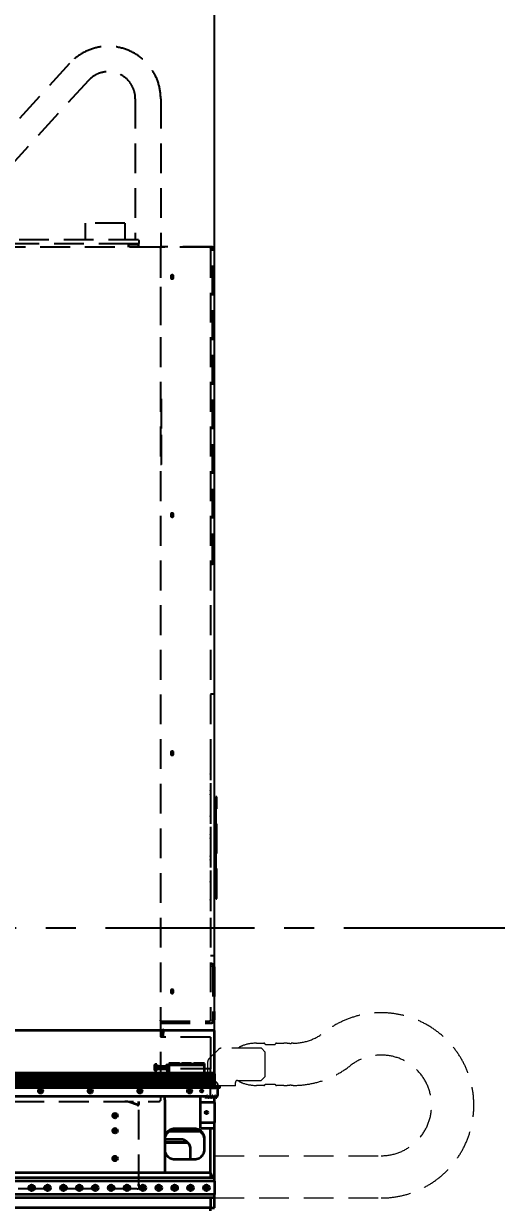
# Model space of a CAD drawing. Header units: inches. Extents: x 16559 to 58559, y 6500 to 36200.
# Drawn here: x 36365 to 37554, y 29633 to 32617 of the extents above; entities that cross this region are included whole.
import ezdxf

# ---------------------------------------------------------------- set-up
doc = ezdxf.new("R2010")
doc.units = ezdxf.units.IN
doc.header["$LTSCALE"] = 300
doc.linetypes.add('CENTRO', pattern=[2, 1.25, -0.25, 0.25, -0.25])
doc.linetypes.add('NASCOSTA', pattern=[0.375, 0.25, -0.125])
for name, color, linetype in [('ASSI', 254, 'CENTRO'), ('MACCHINA', 40, 'Continuous'), ('QUOTE', 7, 'Continuous')]:
    doc.layers.add(name, color=color, linetype=linetype)
doc.layers.add('GUIDE', color=4, linetype='Continuous', lineweight=35)
doc.styles.get("Standard").update_dxf_attribs({"font": 'romans.shx'})
doc.dimstyles.new('sc1a100', dxfattribs={"dimscale": 100, "dimtxt": 3, "dimasz": 3, "dimexe": 0, "dimexo": 0, "dimgap": 1, "dimtad": 1, "dimzin": 12, "dimdsep": 46, "dimtxsty": 'Standard', "dimblk": 'CLOSEDBLANK', "dimcen": 1, "dimclrd": 253, "dimclre": 253, "dimclrt": 2, "dimadec": 0, "dimazin": 3, "dimtfac": 1, "dimtmove": 0, "dimatfit": 1, "dimldrblk": 'CLOSEDBLANK', "dimfxl": 1, "dimtolj": 1, "dimtzin": 0, "dimarcsym": 0})
doc.dimstyles.new('sc1a100_pollici', dxfattribs={"dimscale": 100, "dimtxt": 3, "dimasz": 3, "dimexe": 0, "dimexo": 0, "dimgap": 1, "dimtad": 1, "dimzin": 12, "dimdsep": 46, "dimtxsty": 'Standard', "dimblk": 'CLOSEDBLANK', "dimcen": 1, "dimclrd": 253, "dimclre": 253, "dimclrt": 2, "dimadec": 0, "dimazin": 3, "dimtfac": 1, "dimtmove": 0, "dimatfit": 1, "dimldrblk": 'CLOSEDBLANK', "dimfxl": 1, "dimtolj": 1, "dimtzin": 0, "dimarcsym": 0})

# ---------------------------------------------------------------- blocks, each defined once
blk = doc.blocks.new('A$C17fb79fa')
at = {"layer": 'GUIDE'}
for p, q in [((4000, 413.3), (2000, 413.3)), ((4000, 413.1), (4000, 413.3)), ((4000, 349.4), (4000, 413.1)), ((4000, 345.6), (4000, 349.4)), ((4000, 309), (4000, 345.6)), ((4000, 304), (0, 304)), ((4000, 303.5), (0, 303.5)), ((4000, 301.1), (0, 301.1)), ((2002, 307), (3998, 307)), ((3990, 304), (3990, 307)), ((3995.5, 304), (3995.5, 307)), ((4000, 304), (4000, 309)), ((4000, 304), (4000, 303.5)), ((4000, 303.5), (4000, 301.1)), ((4000, 301.1), (4000, 294.6)), ((4000, 294.6), (0, 294.6)), ((4000, 288.4), (0, 288.4)), ((4000, 281.9), (0, 281.9)), ((4000, 275), (0, 275)), ((4008.5, 269), (3008.5, 269)), ((4000, 294.6), (4000, 288.4)), ((4000, 288.4), (4000, 281.9)), ((4000, 281.9), (4000, 275)), ((4000, 269), (4000, 275)), ((4008.5, 249.5), (4008.5, 269)), ((3980.2, 247), (3036.8, 247)), ((3875, 239), (3875, 247)), ((3875, 239), (3875, 55)), ((3965, 232), (3965, 247)), ((3975.8, 245), (3975, 247)), ((3984.3, 245), (3975.8, 245)), ((3980.2, 247), (3981.1, 249.5)), ((3981.1, 249.5), (3982.5, 249.5)), ((3982.5, 249.5), (3984.3, 245)), ((3984.3, 245), (3986.1, 245)), ((3986.1, 245), (3987.8, 249.5)), ((3991, 245), (3986.1, 245)), ((3987.8, 249.5), (3989.2, 249.5)), ((3989.2, 249.5), (3991, 245)), ((3991, 245), (3992.7, 245)), ((3992.7, 245), (3994.5, 249.5)), ((3997.6, 245), (3992.7, 245)), ((3994.5, 249.5), (3995.9, 249.5)), ((3995.9, 249.5), (3997.6, 245)), ((3997.6, 245), (3999.4, 245)), ((3999.4, 245), (4001.1, 249.5)), ((4004.3, 245), (3999.4, 245)), ((4000, 232), (4000, 245)), ((4001.1, 249.5), (4002.5, 249.5)), ((4002.5, 249.5), (4004.3, 245)), ((4004.3, 245), (4006.1, 245)), ((4006.1, 245), (4007.8, 249.5)), ((4007.8, 249.5), (4008.5, 249.5)), ((4000, 232), (3965, 232)), ((3965, 182), (3965, 232)), ((4000, 232), (4000, 182)), ((3965, 167), (3965, 182)), ((3965, 182), (4000, 182)), ((4000, 167), (4000, 182)), ((3964.1, 159), (3885.9, 159)), ((3950, 165.6), (3900, 165.6)), ((3950, 163.2), (3900, 163.2)), ((3965, 167), (4000, 167)), ((3990, 55), (3990, 167)), ((4000, 49), (4000, 167)), ((3915, 139), (3875, 139)), ((3932.7, 131.7), (3875, 131.7)), ((3933.6, 130.7), (3875, 130.7)), ((3975, 113.1), (3975, 141.7)), ((3940, 89.3), (3940, 114)), ((3900, 89.3), (3950, 89.3)), ((4000, 42), (0, 42)), ((4000, 34), (0, 34)), ((4000, 33.5), (0, 33.5)), ((3990, 55), (10, 55)), ((3990, 55), (3990, 42)), ((4000, 49), (3995.5, 49)), ((3995.5, 42), (3995.5, 49)), ((4000, 42), (4000, 49)), ((4000, 34), (4000, 42)), ((4000, 34), (4000, 33.5)), ((4000, 33.5), (4000, 0.5)), ((4000, 0.5), (0, 0.5)), ((4000, 0), (0, 0)), ((4000, 0.5), (4000, 0)), ((4000, -8), (4000, 0)), ((4000, -8), (0, -8)), ((3990, -8), (3990, -33)), ((4000, -33), (4000, -8)), ((3990, -33), (10, -33)), ((3990, -33), (4000, -33)), ((3990, -41), (3990, -33))]:
    blk.add_line(p, q, dxfattribs=at)
at = {"layer": 'GUIDE', "flags": 128}
for points in [[(3900, 165.6), (3897, 165.4), (3894, 164.9), (3891.1, 164), (3888.4, 162.8), (3885.8, 161.3), (3883.4, 159.6), (3881.3, 157.5), (3879.4, 155.3), (3877.9, 152.8), (3876.6, 150.2), (3875.7, 147.4), (3875.2, 144.6), (3875, 141.7)], [(3900, 163.2), (3897, 163), (3894, 162.5), (3891.1, 161.6), (3888.4, 160.4), (3885.8, 158.9), (3883.4, 157.2), (3881.3, 155.1), (3879.4, 152.9), (3877.9, 150.4), (3876.6, 147.8), (3875.7, 145), (3875.2, 142.2), (3875, 139.3)], [(3975, 141.7), (3974.8, 144.6), (3974.3, 147.4), (3973.4, 150.2), (3972.1, 152.8), (3970.6, 155.3), (3968.7, 157.5), (3966.6, 159.6), (3964.2, 161.3), (3961.6, 162.8), (3958.9, 164), (3956, 164.9), (3953, 165.4), (3950, 165.6)], [(3975, 139.3), (3974.8, 142.2), (3974.3, 145), (3973.4, 147.8), (3972.1, 150.4), (3970.6, 152.9), (3968.7, 155.1), (3966.6, 157.2), (3964.2, 158.9), (3961.6, 160.4), (3958.9, 161.6), (3956, 162.5), (3953, 163), (3950, 163.2)], [(3875, 113.1), (3875.2, 110.2), (3875.7, 107.4), (3876.6, 104.7), (3877.9, 102), (3879.4, 99.6), (3881.3, 97.3), (3883.4, 95.3), (3885.8, 93.5), (3888.4, 92), (3891.1, 90.8), (3894, 90), (3897, 89.5), (3900, 89.3)], [(3950, 89.3), (3953, 89.5), (3956, 90), (3958.9, 90.8), (3961.6, 92), (3964.2, 93.5), (3966.6, 95.3), (3968.7, 97.3), (3970.6, 99.6), (3972.1, 102), (3973.4, 104.7), (3974.3, 107.4), (3974.8, 110.2), (3975, 113.1)]]:
    blk.add_lwpolyline(points, dxfattribs=at)
at = {"layer": 'GUIDE'}
for centre, radius in [((3562.5, 261), 5.5), ((3562.5, 261), 3.5), ((3562.5, 261), 2.5), ((3687.5, 261), 5.5), ((3687.5, 261), 3.5), ((3687.5, 261), 2.5), ((3812.5, 261), 5.5), ((3812.5, 261), 3.5), ((3812.5, 261), 2.5), ((3937.5, 261), 5.5), ((3937.5, 261), 3.5), ((3937.5, 261), 2.5), ((3968.3, 261), 2.85), ((3980, 207), 3.4), ((3750, 199), 6), ((3750, 199), 2.5), ((3750, 161), 6), ((3750, 161), 2.5), ((3750, 91), 6), ((3750, 91), 2.5), ((3540, 17), 7.5), ((3540, 17), 4.5), ((3540, 17), 3.4), ((3580, 17), 7.5), ((3580, 17), 4.5), ((3580, 17), 3.4), ((3620, 17), 7.5), ((3620, 17), 4.5), ((3620, 17), 3.4), ((3660, 17), 7.5), ((3660, 17), 4.5), ((3660, 17), 3.4), ((3700, 17), 7.5), ((3700, 17), 4.5), ((3700, 17), 3.4), ((3740, 17), 7.5), ((3740, 17), 4.5), ((3740, 17), 3.4), ((3780, 17), 7.5), ((3780, 17), 4.5), ((3780, 17), 3.4), ((3820, 17), 7.5), ((3820, 17), 4.5), ((3820, 17), 3.4), ((3860, 17), 7.5), ((3860, 17), 4.5), ((3860, 17), 3.4), ((3900, 17), 7.5), ((3900, 17), 4.5), ((3900, 17), 3.4), ((3940, 17), 7.5), ((3940, 17), 4.5), ((3940, 17), 3.4), ((3980, 17), 7.5), ((3980, 17), 4.5), ((3980, 17), 3.4)]:
    blk.add_circle(centre, radius, dxfattribs=at)
for centre, radius, start, end in [((3998, 309), 2, 270, 0), ((3915, 114), 25, 0, 90)]:
    blk.add_arc(centre, radius, start, end, dxfattribs=at)
blk = doc.blocks.new('_ClosedBlank')
at = {"color": 0, "linetype": 'ByBlock', "lineweight": -2}
for p, q in [((-1, 0.1667), (0, 0)), ((-1, 0.1667), (-1, -0.1667)), ((0, 0), (-1, -0.1667))]:
    blk.add_line(p, q, dxfattribs=at)
blk = doc.blocks.new('*D29')
at = {"layer": 'Defpoints', "color": 0, "transparency": 16777216}
for p in [(37280.8, 30339.3), (39625.3, 30339.3), (38377, 29474.3)]:
    blk.add_point(p, dxfattribs=at)
at = {"layer": 'QUOTE', "color": 253, "lineweight": -2, "transparency": 16777216}
for p, q in [((39625.3, 30639.3), (39625.3, 34453.6)), ((37280.8, 30339.3), (39625.3, 30339.3)), ((39625.3, 29474.3), (39625.3, 30339.3)), ((38377, 29474.3), (39625.3, 29474.3)), ((39625.3, 29174.3), (39625.3, 28874.3))]:
    blk.add_line(p, q, dxfattribs=at)
at = {"layer": 'QUOTE', "color": 253, "lineweight": -2, "transparency": 16777216, "xscale": 300, "yscale": 300, "zscale": 300}
for p, rotation in [((39625.3, 30339.3), 270), ((39625.3, 29474.3), 90)]:
    blk.add_blockref('_ClosedBlank', p, dxfattribs=dict(at, rotation=rotation))
at = {"layer": 'QUOTE', "color": 2, "transparency": 16777216, "char_height": 300, "attachment_point": 5, "rotation": 90}
for s, insert in [('\\A1;[2\'-10 1/16"]', (39953.9, 32696.4)), ('\\A1;865', (39375.3, 32696.4))]:
    blk.add_mtext(s, dxfattribs=dict(at, insert=insert))
blk = doc.blocks.new('*D31')
at = {"layer": 'Defpoints', "color": 0, "transparency": 16777216}
for p in [(36844.6, 34804.4), (22644.6, 29942.3), (36844.6, 29942.3)]:
    blk.add_point(p, dxfattribs=at)
at = {"layer": 'QUOTE', "color": 253, "lineweight": -2, "transparency": 16777216}
for p, q in [((22644.6, 29942.3), (22644.6, 34804.4)), ((22944.6, 34804.4), (36544.6, 34804.4)), ((36844.6, 29942.3), (36844.6, 34804.4))]:
    blk.add_line(p, q, dxfattribs=at)
at = {"layer": 'QUOTE', "color": 253, "lineweight": -2, "transparency": 16777216, "xscale": 300, "yscale": 300, "zscale": 300, "rotation": 180}
blk.add_blockref('_ClosedBlank', (22644.6, 34804.4), dxfattribs=at)
at = {"layer": 'QUOTE', "color": 253, "lineweight": -2, "transparency": 16777216, "xscale": 300, "yscale": 300, "zscale": 300}
blk.add_blockref('_ClosedBlank', (36844.6, 34804.4), dxfattribs=at)
at = {"layer": 'QUOTE', "color": 2, "transparency": 16777216, "insert": (29744.6, 35054.4), "char_height": 300, "attachment_point": 5}
blk.add_mtext('\\A1;B', dxfattribs=at)
blk = doc.blocks.new('A$Cb69d2889')
at = {"layer": 'GUIDE', "color": 254, "linetype": 'NASCOSTA', "lineweight": 5}
for p, q in [((10.2, 398.8), (-14, 374.7)), ((118.6, 401.7), (17.2, 401.7)), ((105.8, 414.5), (113.9, 414.5)), ((113.9, 414.5), (124.8, 414.5)), ((128.1, 392.2), (118.6, 401.7)), ((129.1, 411.5), (127.8, 411.5)), ((128.1, 330.7), (128.1, 392.2)), ((129.1, 411.5), (153.3, 411.5)), ((156.3, 414.5), (175.3, 414.5)), ((198.1, 414.5), (193.1, 414.5)), ((193.1, 412.9), (193.1, 414.5)), ((-16.9, 367.6), (-16.9, 315.2)), ((118.1, 320.7), (128.1, 330.7)), ((-16.9, 315.2), (-16.9, 307.2)), ((53.1, 307.2), (-16.9, 307.2)), ((53.1, 315.7), (53.1, 315.2)), ((53.1, 307.2), (53.1, 315.2)), ((58.1, 320.7), (118.1, 320.7)), ((113.9, 308), (105.8, 308)), ((124.8, 308), (113.9, 308)), ((127.8, 311), (153.3, 311)), ((175.3, 308), (156.3, 308)), ((193.1, 309.6), (193.1, 308)), ((198.1, 308), (193.1, 308)), ((0, 131), (420, 131)), ((0, 24.5), (420, 24.5))]:
    blk.add_line(p, q, dxfattribs=at)
at = {"layer": 'GUIDE'}
for p, q in [((-150, 346.8), (-150, 359.2)), ((-144.9, 360.5), (-148.7, 360.5)), ((-144.9, 360.5), (-144.9, 356.8)), ((-144.9, 359.1), (-144.5, 359.1)), ((-144.5, 346.9), (-144.5, 359.1)), ((-121.5, 359.5), (-121.5, 357.7)), ((-116.4, 359.5), (-120.1, 359.5)), ((-116.4, 359.5), (-120.1, 359.5)), ((-88.1, 363), (-115, 363)), ((-115, 363), (-115, 361)), ((-115, 361), (-115, 337)), ((-114, 360), (-115, 361)), ((-114, 337), (-114, 360)), ((-114, 360), (-26, 360)), ((-58.1, 363), (-81.9, 363)), ((-25, 363), (-51.9, 363)), ((-25, 361), (-26, 360)), ((-26, 360), (-26, 337)), ((-25, 361), (-25, 363)), ((-25, 337), (-25, 361)), ((-144.9, 356.8), (-148.7, 356.8)), ((-144.9, 349.2), (-148.7, 349.2)), ((-144.9, 345.5), (-148.7, 345.5)), ((-144.9, 349.2), (-144.9, 356.8)), ((-144.9, 345.5), (-144.9, 349.2)), ((-144.5, 346.9), (-144.9, 346.9)), ((-144.5, 357), (-141.4, 357)), ((-141.4, 349), (-144.5, 349)), ((-141.4, 357), (-121.5, 357)), ((-121.5, 349), (-141.4, 349)), ((-121.5, 357.7), (-121.5, 354.8)), ((-121.5, 354.8), (-121.5, 351.2)), ((-121.5, 348.3), (-121.5, 351.2)), ((-121.5, 348.3), (-121.5, 346.5)), ((-120.1, 353), (-116.4, 353)), ((-120.1, 353), (-116.4, 353)), ((-116.4, 346.5), (-120.1, 346.5)), ((-120.1, 346.5), (-116.4, 346.5))]:
    blk.add_line(p, q, dxfattribs=at)
at = {"layer": 'GUIDE', "flags": 128}
blk.add_lwpolyline([(-149.1, 360.4), (-149, 360.5), (-148.8, 360.5)], dxfattribs=at)
at = {"layer": 'GUIDE', "color": 254, "linetype": 'NASCOSTA', "lineweight": 5, "flags": 128}
blk.add_lwpolyline([(127.7, 310.1), (127.7, 310.1), (127.7, 310.1), (127.7, 310.1), (127.7, 310.1), (127.7, 310.1), (127.7, 310.1)], dxfattribs=at)
at = {"layer": 'GUIDE', "color": 254, "linetype": 'NASCOSTA', "lineweight": 5}
for centre, radius, start, end in [((420, 257.8), 233.3, 270, 128.0475), ((198.1, 541.2), 126.7, 270, 308.0475), ((17.2, 391.7), 10, 90, 135), ((88.8, 361.2), 50.2, 109.9991, 126.2959), ((105.8, 314.5), 100, 90, 109.999), ((124.8, 411.5), 3, 0, 90), ((156.3, 411.5), 3, 90, 180), ((175.3, 314.5), 100, 79.7673, 90), ((-6.9, 367.6), 10, 135, 180), ((420, 257.8), 126.8, 270, 128.0475), ((198.1, 541.2), 233.2, 270, 308.0475), ((58.1, 315.7), 5, 90, 180), ((88.8, 361.2), 50.2, 233.7041, 250.0009), ((105.8, 408), 100, 250.001, 270), ((124.8, 311), 3, 270, 0), ((156.3, 311), 3, 180, 270), ((175.3, 408), 100, 270, 280.2327)]:
    blk.add_arc(centre, radius, start, end, dxfattribs=at)
at = {"layer": 'GUIDE'}
for centre, radius, start, end in [((-148.7, 359.2), 1.33, 128.585, 180), ((-85, 372.5), 10, 251.8051, 288.1949), ((-55, 372.5), 10, 251.8051, 288.1949), ((-148.7, 346.8), 1.33, 180, 229.9363)]:
    blk.add_arc(centre, radius, start, end, dxfattribs=at)
for points, knots in [([(-148.7, 356.8), (-148.7, 356.8), (-148.9, 356.8), (-149.2, 356.8), (-149.4, 357), (-149.9, 357.4), (-150, 358.1), (-150, 358.9), (-149.9, 359.5), (-149.8, 359.9), (-149.5, 360.2), (-149.2, 360.4), (-149, 360.5), (-148.8, 360.5), (-148.7, 360.5), (-148.7, 360.5)], [0, 0, 0, 0, 0.027617, 0.055132, 0.099932, 0.176365, 0.396822, 0.574336, 0.696424, 0.831688, 0.882386, 0.933404, 0.965546, 0.993237, 1, 1, 1, 1]), ([(-120.1, 359.5), (-120.2, 359.5), (-120.4, 359.5), (-120.7, 359.3), (-121, 359), (-121.3, 358.4), (-121.4, 357.9), (-121.5, 357.7)], [0, 0, 0, 0, 0.10365, 0.206924, 0.37233, 0.650134, 1, 1, 1, 1]), ([(-120.1, 359.5), (-120.1, 359.5), (-120.2, 359.5), (-120.5, 359.5), (-120.8, 359.5), (-121.1, 359.5), (-121.4, 359.5), (-121.5, 359.5), (-121.5, 359.5)], [0, 0, 0, 0, 0.014891, 0.116473, 0.242877, 0.427777, 0.755723, 1, 1, 1, 1]), ([(-116.4, 359.5), (-116.3, 359.5), (-116.1, 359.5), (-115.8, 359.3), (-115.5, 359), (-115.2, 358.4), (-115.1, 357.9), (-115, 357.7)], [0, 0, 0, 0, 0.1036495, 0.2069236, 0.3723303, 0.6501339, 1, 1, 1, 1]), ([(-116.4, 359.5), (-116.4, 359.5), (-116.3, 359.5), (-116, 359.5), (-115.7, 359.5), (-115.4, 359.5), (-115.1, 359.5), (-115, 359.5), (-115, 359.5)], [0, 0, 0, 0, 0.014891, 0.116473, 0.242877, 0.427777, 0.755723, 1, 1, 1, 1]), ([(-148.7, 356.8), (-148.7, 356.7), (-148.9, 356.7), (-149.2, 356.6), (-149.4, 356.3), (-149.8, 355.4), (-149.9, 354.2), (-150, 352.9), (-150, 351.7), (-149.8, 350.6), (-149.5, 349.9), (-149.3, 349.5), (-149, 349.3), (-148.8, 349.3), (-148.7, 349.2), (-148.7, 349.2)], [0, 0, 0, 0, 0.027345, 0.054381, 0.09878, 0.174208, 0.388856, 0.499705, 0.657579, 0.81419, 0.869495, 0.925138, 0.958692, 0.992552, 1, 1, 1, 1]), ([(-148.7, 349.2), (-148.7, 349.2), (-148.9, 349.2), (-149.2, 349.2), (-149.4, 349), (-149.9, 348.6), (-150, 347.9), (-150, 347.1), (-149.9, 346.5), (-149.8, 346.1), (-149.5, 345.8), (-149.2, 345.6), (-149, 345.5), (-148.8, 345.5), (-148.7, 345.5), (-148.7, 345.5)], [0, 0, 0, 0, 0.027617, 0.055132, 0.099932, 0.176365, 0.396822, 0.574336, 0.696424, 0.831688, 0.882386, 0.933404, 0.965546, 0.993237, 1, 1, 1, 1]), ([(-121.5, 354.8), (-121.4, 354.5), (-121.3, 354), (-121, 353.4), (-120.7, 353.2), (-120.4, 353), (-120.2, 353), (-120.1, 353)], [0, 0, 0, 0, 0.454068, 0.623791, 0.794693, 0.907977, 1, 1, 1, 1]), ([(-121.5, 351.2), (-121.4, 351.5), (-121.3, 352), (-121, 352.6), (-120.7, 352.8), (-120.4, 353), (-120.2, 353), (-120.1, 353)], [0, 0, 0, 0, 0.454068, 0.623791, 0.794693, 0.907977, 1, 1, 1, 1]), ([(-120.1, 346.5), (-120.2, 346.5), (-120.4, 346.5), (-120.7, 346.7), (-121, 347), (-121.3, 347.6), (-121.4, 348.1), (-121.5, 348.3)], [0, 0, 0, 0, 0.10365, 0.206924, 0.37233, 0.650134, 1, 1, 1, 1]), ([(-121.5, 346.5), (-121.5, 346.5), (-121.4, 346.5), (-121.3, 346.5), (-121, 346.5), (-120.6, 346.5), (-120.3, 346.5), (-120.2, 346.5), (-120.1, 346.5)], [0, 0, 0, 0, 0.091504, 0.389705, 0.690886, 0.817968, 0.946128, 1, 1, 1, 1]), ([(-115, 354.8), (-115.1, 354.5), (-115.2, 354), (-115.5, 353.4), (-115.8, 353.2), (-116.1, 353), (-116.3, 353), (-116.4, 353)], [0, 0, 0, 0, 0.454068, 0.623791, 0.794693, 0.907977, 1, 1, 1, 1]), ([(-115, 351.2), (-115.1, 351.5), (-115.2, 352), (-115.5, 352.6), (-115.8, 352.8), (-116.1, 353), (-116.3, 353), (-116.4, 353)], [0, 0, 0, 0, 0.454068, 0.623791, 0.794693, 0.907977, 1, 1, 1, 1]), ([(-116.4, 346.5), (-116.3, 346.5), (-116.1, 346.5), (-115.8, 346.7), (-115.5, 347), (-115.2, 347.6), (-115.1, 348.1), (-115, 348.3)], [0, 0, 0, 0, 0.1036495, 0.2069236, 0.3723303, 0.6501339, 1, 1, 1, 1]), ([(-115, 346.5), (-115, 346.5), (-115.1, 346.5), (-115.2, 346.5), (-115.5, 346.5), (-115.9, 346.5), (-116.2, 346.5), (-116.3, 346.5), (-116.4, 346.5)], [0, 0, 0, 0, 0.091504, 0.389705, 0.690886, 0.817968, 0.946128, 1, 1, 1, 1])]:
    blk.add_open_spline(points, degree=3, knots=knots, dxfattribs=at)
blk = doc.blocks.new('A$C314b7af5')
at = {"layer": 'MACCHINA', "color": 254, "linetype": 'NASCOSTA', "lineweight": 25}
for p, q in [((735.5, 2177.8), (431, 1843.9)), ((782.8, 2134.7), (495, 1819.1)), ((901, 2088.9), (901, 1733)), ((965, 2088.9), (965, 1715)), ((775, 1775), (775, 1733)), ((875, 1775), (775, 1775)), ((875, 1775), (875, 1733)), ((908.6, 1733), (-883.8, 1733)), ((909.7, 1731), (909.7, 1725)), ((883.8, 1723), (0, 1723)), ((961.7, 1715), (596.2, 1715)), ((882.7, 1721), (882.7, 1715)), ((908.6, 1723), (883.8, 1723)), ((883.8, 1721), (883.8, 1715)), ((908.6, 1721), (883.8, 1721)), ((908.6, 1715), (908.6, 1721)), ((909.7, 1715), (909.7, 1721)), ((961.8, 1715), (961.7, 1715)), ((962.9, 1715), (961.8, 1715)), ((963.2, 1715), (962.9, 1715)), ((1087.7, 1715), (963.2, 1715)), ((963.2, 1715), (963.2, 1714.5)), ((963.4, 1712.8), (964, 1712.8)), ((964.6, 1712.8), (964, 1712.8)), ((964, 1712.8), (964, -434.8)), ((1095.5, 1716), (965, 1716)), ((1087.8, 1715), (1087.7, 1715)), ((1090, 1712.8), (1089.4, 1712.8)), ((1090, 1712.8), (1090, -232.8)), ((1095.5, 1716), (1097.5, 1716)), ((1095.5, 1713.5), (1095.5, 1716)), ((1095.5, 918.5), (1095.5, 1713.5)), ((1097.5, 1713.5), (1097.5, 1716)), ((1097.5, 918.5), (1097.5, 1713.5)), ((990.4, 1642), (990.4, 1638)), ((990.8, 1643.9), (992.2, 1645)), ((992.1, 1645), (990.9, 1644)), ((995.3, 1645), (992.5, 1645)), ((992.8, 1645), (995.7, 1642.7)), ((995.7, 1642.7), (995.7, 1637.5)), ((995.7, 1637.4), (995.7, 1642.7)), ((996, 1638), (996, 1642)), ((997.4, 1638), (997.4, 1642)), ((964.1, 1615), (964, 1615)), ((992.3, 1635), (990.7, 1636.3)), ((990.9, 1636.1), (992.1, 1635.1)), ((992.5, 1635), (995.3, 1635)), ((995.7, 1637.5), (992.7, 1635)), ((992.8, 1635), (995.7, 1637.4)), ((995.6, 1637.4), (995.7, 1637.4)), ((964.1, 1593.5), (964, 1593.5)), ((964.1, 1593.5), (964.1, 1457.6)), ((964.1, 1435), (964, 1435)), ((967, 1345), (964, 1345)), ((967, 1258.2), (967, 1345)), ((967, 1258.2), (964, 1258.2)), ((967, 1167), (967, 1258.2)), ((967, 1167), (964, 1167)), ((990.8, 1043.9), (992.2, 1045)), ((992.1, 1045), (990.9, 1044)), ((995.3, 1045), (992.5, 1045)), ((992.8, 1045), (995.7, 1042.7)), ((990.4, 1042), (990.4, 1038)), ((992.3, 1035), (990.7, 1036.3)), ((990.9, 1036.1), (992.1, 1035.1)), ((992.5, 1035), (995.3, 1035)), ((995.7, 1037.5), (992.7, 1035)), ((992.8, 1035), (995.7, 1037.4)), ((995.6, 1037.4), (995.7, 1037.4)), ((995.7, 1042.7), (995.7, 1037.5)), ((995.7, 1037.4), (995.7, 1042.7)), ((996, 1038), (996, 1042)), ((997.4, 1038), (997.4, 1042)), ((1090, 916), (1095.5, 916)), ((1095.5, 916), (1095.5, 918.5)), ((1097.5, 916), (1095.5, 916)), ((1097.5, 916), (1097.5, 918.5)), ((1090, 590), (1098.4, 590)), ((1098.4, 588.4), (1090, 588.4)), ((1098.4, 588.4), (1098.4, 590)), ((1100, 588.4), (1098.4, 588.4)), ((1100, -70), (1100, 588.4)), ((1090.5, 473), (1090.5, 429)), ((990.4, 442), (990.4, 438)), ((992.3, 435), (990.7, 436.3)), ((990.8, 443.9), (992.2, 445)), ((992.1, 445), (990.9, 444)), ((990.9, 436.1), (992.1, 435.1)), ((995.3, 445), (992.5, 445)), ((992.5, 435), (995.3, 435)), ((995.7, 437.5), (992.7, 435)), ((992.8, 445), (995.7, 442.7)), ((992.8, 435), (995.7, 437.4)), ((995.6, 437.4), (995.7, 437.4)), ((995.7, 442.7), (995.7, 437.5)), ((995.7, 437.4), (995.7, 442.7)), ((996, 438), (996, 442)), ((997.4, 438), (997.4, 442)), ((1090.5, 418), (1090.5, 374)), ((1090, 387.2), (1090.5, 387.8)), ((1090.5, 363), (1090.5, 319)), ((1103.5, 329.1), (1103.5, 74.9)), ((1106.3, 74.9), (1106.3, 329.1)), ((1090, 319.2), (1090.5, 319.2)), ((1090, 300.2), (1090.5, 300.2)), ((1090.5, 308), (1090.5, 264)), ((1103.4, 302.3), (1103.4, 309.5)), ((1103.4, 219.5), (1103.4, 302.3)), ((1090.5, 288.2), (1090, 288.2)), ((1090, 278.2), (1090.5, 278.2)), ((1090.5, 269.2), (1090, 269.2)), ((1090.5, 253), (1090.5, 209)), ((1103.4, 218.3), (1103.4, 219.5)), ((1090.5, 198), (1090.5, 154)), ((1103.4, 184.5), (1103.4, 185.8)), ((1103.4, 101.8), (1103.4, 184.5)), ((1090, 154.2), (1090.5, 154.2)), ((1090, 135.2), (1090.5, 135.2)), ((1090.5, 123.2), (1090, 123.2)), ((1090.5, 143), (1090.5, 99)), ((1090, 113.2), (1090.5, 113.2)), ((1090.5, 104.2), (1090, 104.2)), ((1103.4, 94.5), (1103.4, 101.8)), ((1090.5, 88), (1090.5, 44)), ((1090, -70), (1098.4, -70)), ((1098.4, -70), (1100, -70)), ((1090, -90), (1092.2, -90)), ((1096.1, -98), (1096.1, -232)), ((1100.2, -98), (1096.2, -98)), ((1096.2, -98), (1096.2, -232)), ((1100.2, -98), (1100.2, -232)), ((990.4, -158), (990.4, -162)), ((992.3, -165), (990.7, -163.7)), ((990.8, -156.1), (992.2, -155)), ((992.1, -155), (990.9, -156)), ((990.9, -163.9), (992.1, -164.9)), ((995.3, -155), (992.5, -155)), ((992.5, -165), (995.3, -165)), ((995.7, -162.5), (992.7, -165)), ((992.8, -155), (995.7, -157.3)), ((992.8, -165), (995.7, -162.6)), ((995.6, -162.6), (995.7, -162.6)), ((995.7, -157.3), (995.7, -162.5)), ((995.7, -162.6), (995.7, -157.3)), ((996, -162), (996, -158)), ((997.4, -162), (997.4, -158)), ((964, -232.8), (964.6, -232.8)), ((964, -235), (1087.7, -235)), ((1087.7, -235), (1087.8, -235)), ((1089.4, -232.8), (1090, -232.8)), ((1096.2, -232), (1100.2, -232)), ((964, -240), (1091.5, -240)), ((970, -255), (972, -255)), ((970, -265), (970, -255)), ((970, -275), (970, -265)), ((972, -255), (972, -265)), ((972, -275), (972, -265)), ((1091.5, -240), (1092.2, -240)), ((1092.2, -240), (1092.2, -239.6)), ((1090, -275), (964, -275)), ((1090, -275), (1090, -283)), ((1090, -283), (1090, -347)), ((1090, -355), (964, -355)), ((1090, -347), (1090, -355)), ((1090, -394.3), (1090, -355)), ((1109, -393), (1090, -374)), ((1090, -397.1), (1090, -394.3)), ((1090, -424.8), (1090, -397.1)), ((1104, -398), (1090, -398)), ((1090, -404), (1104, -404)), ((1104, -398), (1114, -398)), ((1114, -404), (1104, -404)), ((1109, -398), (1109, -393)), ((1114, -398), (1114, -404)), ((596.2, -437), (961.7, -437)), ((875, -437), (875, -437)), ((882.3, -437), (875, -437)), ((882.3, -437), (882.3, -437)), ((882.3, -437), (909.1, -446.7)), ((887.4, -437), (909.1, -444.9)), ((909.1, -446.7), (906.8, -446.7)), ((906.8, -446.7), (906.8, -447.1)), ((906.8, -447.1), (907.8, -447.1)), ((907.8, -446.7), (907.8, -447.1)), ((908, -437), (908, -444.5)), ((909.1, -444.9), (909.1, -446.7)), ((909.1, -445), (910, -445)), ((910, -437), (910, -445)), ((910, -646), (910, -445)), ((961.7, -437), (961.8, -437)), ((964, -434.8), (963.4, -434.8)), ((1090, -426), (964, -426)), ((1090, -426), (1090, -424.8)), ((907.8, -648), (906.8, -648)), ((906.8, -648), (906.8, -648.4)), ((906.8, -648.4), (910, -648.4)), ((910, -646.5), (909.9, -646.5)), ((910, -646.5), (910, -648.4)), ((910, -648.4), (910, -655.9)), ((906, -657.3), (-906, -657.3))]:
    blk.add_line(p, q, dxfattribs=at)
at = {"layer": 'MACCHINA', "color": 254, "linetype": 'NASCOSTA', "lineweight": 25, "flags": 128}
for points in [[(908.6, 1733), (908.8, 1733), (909, 1732.9), (909.2, 1732.7), (909.4, 1732.4), (909.5, 1732.1), (909.6, 1731.8), (909.7, 1731.4), (909.7, 1731)], [(883.8, 1723), (883.5, 1723), (883.3, 1722.9), (883.2, 1722.7), (883, 1722.4), (882.9, 1722.1), (882.8, 1721.8), (882.7, 1721.4), (882.7, 1721)], [(909.7, 1725), (909.7, 1724.6), (909.6, 1724.3), (909.5, 1723.9), (909.4, 1723.6), (909.2, 1723.4), (909, 1723.2), (908.8, 1723.1), (908.6, 1723)], [(909.7, 1721), (909.7, 1721.4), (909.6, 1721.8), (909.5, 1722.1), (909.4, 1722.4), (909.2, 1722.7), (909, 1722.9), (908.8, 1723), (908.6, 1723)], [(991.7, 1638), (992.3, 1637.7), (993, 1637.7), (993.6, 1638.2), (994, 1638.9), (994.2, 1639.7), (994.2, 1640.7), (993.9, 1641.5), (993.4, 1642.1), (992.7, 1642.4), (992.1, 1642.4), (991.5, 1642), (991, 1641.3), (990.8, 1640.4), (990.9, 1639.4), (991.2, 1638.6), (991.7, 1638)], [(991.7, 1038), (992.3, 1037.7), (993, 1037.7), (993.6, 1038.2), (994, 1038.9), (994.2, 1039.7), (994.2, 1040.7), (993.9, 1041.5), (993.4, 1042.1), (992.7, 1042.4), (992.1, 1042.4), (991.5, 1042), (991, 1041.3), (990.8, 1040.4), (990.9, 1039.4), (991.2, 1038.6), (991.7, 1038)], [(1090, 474.7), (1090.3, 474.1), (1090.5, 473)], [(991.7, 438), (992.3, 437.7), (993, 437.7), (993.6, 438.2), (994, 438.9), (994.2, 439.7), (994.2, 440.7), (993.9, 441.5), (993.4, 442.1), (992.7, 442.4), (992.1, 442.4), (991.5, 442), (991, 441.3), (990.8, 440.4), (990.9, 439.4), (991.2, 438.6), (991.7, 438)], [(1090.5, 429), (1090.3, 428), (1090, 427.4)], [(1090, 419.7), (1090.3, 419.1), (1090.5, 418)], [(1090.5, 374), (1090.3, 373), (1090, 372.4)], [(1090, 364.7), (1090.3, 364.1), (1090.5, 363)], [(1090, 344.9), (1090.3, 345.5), (1090.5, 346.5)], [(1090.5, 335.5), (1090.3, 336.6), (1090, 337.2)], [(1090.5, 319), (1090.3, 318), (1090, 317.4)], [(1090, 309.7), (1090.3, 309.1), (1090.5, 308)], [(1090.5, 280.5), (1090.3, 281.6), (1090, 282.2)], [(1090.5, 264), (1090.3, 263), (1090, 262.4)], [(1090, 254.7), (1090.3, 254.1), (1090.5, 253)], [(1090, 234.9), (1090.3, 235.5), (1090.5, 236.5)], [(1090.5, 225.5), (1090.3, 226.6), (1090, 227.2)], [(1090.5, 209), (1090.3, 208), (1090, 207.4)], [(1090, 199.7), (1090.3, 199.1), (1090.5, 198)], [(1090, 179.9), (1090.3, 180.5), (1090.5, 181.5)], [(1090.5, 170.5), (1090.3, 171.6), (1090, 172.2)], [(1090.5, 154), (1090.3, 153), (1090, 152.4)], [(1090, 144.7), (1090.3, 144.1), (1090.5, 143)], [(1090.5, 115.5), (1090.3, 116.6), (1090, 117.2)], [(1090.5, 99), (1090.3, 98), (1090, 97.4)], [(1090, 89.7), (1090.3, 89.1), (1090.5, 88)], [(1090, 69.9), (1090.3, 70.5), (1090.5, 71.5)], [(1090.5, 44), (1090.3, 43), (1090, 42.4)], [(991.7, -162), (992.3, -162.3), (993, -162.3), (993.6, -161.8), (994, -161.1), (994.2, -160.3), (994.2, -159.3), (993.9, -158.5), (993.4, -157.9), (992.7, -157.6), (992.1, -157.6), (991.5, -158), (991, -158.7), (990.8, -159.6), (990.9, -160.6), (991.2, -161.4), (991.7, -162)], [(906, -657.3), (906.8, -657.3), (907.5, -657.2), (908.2, -657.1), (908.8, -656.9), (909.3, -656.7), (909.7, -656.4), (909.9, -656.2), (910, -655.9)]]:
    blk.add_lwpolyline(points, dxfattribs=at)
at = {"layer": 'MACCHINA', "color": 254, "linetype": 'NASCOSTA', "lineweight": 25}
for centre, radius, start, end in [((833, 2088.9), 132, 360, 137.6388), ((833, 2088.9), 68, 360, 137.6388), ((993, 1642.4), 2.68, 101.4218, 188.0495), ((993.4, 1642.4), 2.68, 351.9505, 78.5782), ((994.8, 1642.4), 2.68, 351.9505, 78.5782), ((993, 1637.7), 2.68, 171.9505, 258.5782), ((993.4, 1637.7), 2.68, 281.4218, 8.0495), ((994.8, 1637.7), 2.68, 281.4218, 8.0495), ((993, 1042.4), 2.68, 101.4218, 188.0495), ((993.4, 1042.4), 2.68, 351.9505, 78.5782), ((994.8, 1042.4), 2.68, 351.9505, 78.5782), ((993, 1037.7), 2.68, 171.9505, 258.5782), ((993.4, 1037.7), 2.68, 281.4218, 8.0495), ((994.8, 1037.7), 2.68, 281.4218, 8.0495), ((1098.4, 588.4), 1.6, 0, 90), ((1098.4, 588.4), 0.8, 0, 90), ((993, 442.4), 2.68, 101.4218, 188.0495), ((993, 437.7), 2.68, 171.9505, 258.5782), ((993.4, 442.4), 2.68, 351.9505, 78.5782), ((993.4, 437.7), 2.68, 281.4218, 8.0495), ((994.8, 442.4), 2.68, 351.9505, 78.5782), ((994.8, 437.7), 2.68, 281.4218, 8.0495), ((1104.9, 329.1), 1.4, 0, 180), ((1101.7, 309.5), 1.75, 0, 160.537), ((1101.7, 218.3), 1.75, 199.463, 0), ((1101.7, 185.8), 1.75, 0, 160.537), ((1101.7, 94.5), 1.75, 199.463, 0), ((1104.9, 74.9), 1.4, 180, 0), ((993, -157.6), 2.68, 101.4218, 188.0495), ((993, -162.3), 2.68, 171.9505, 258.5782), ((993.4, -157.6), 2.68, 351.9505, 78.5782), ((993.4, -162.3), 2.68, 281.4218, 8.0495), ((994.8, -157.6), 2.68, 351.9505, 78.5782), ((994.8, -162.3), 2.68, 281.4218, 8.0495)]:
    blk.add_arc(centre, radius, start, end, dxfattribs=at)
for points in [[(961.7, 1715), (961.9, 1715), (962.4, 1714.9), (962.9, 1714.4), (963.3, 1713.7), (963.3, 1713.1), (963.4, 1712.8)], [(964, 1712.8), (964, 1713.1), (963.9, 1713.7), (963.4, 1714.4), (962.7, 1714.9), (962.1, 1715), (961.8, 1715)], [(964.6, 1712.8), (964.6, 1713.1), (964.6, 1713.7), (964.3, 1714.4), (963.8, 1714.9), (963.4, 1715), (963.2, 1715)], [(1087.7, 1715), (1087.9, 1715), (1088.3, 1714.9), (1088.9, 1714.4), (1089.3, 1713.7), (1089.3, 1713.1), (1089.4, 1712.8)], [(1090, 1712.8), (1090, 1713.1), (1089.9, 1713.7), (1089.4, 1714.4), (1088.7, 1714.9), (1088.1, 1715), (1087.8, 1715)], [(1089.4, -232.8), (1089.3, -233.1), (1089.3, -233.6), (1088.9, -234.4), (1088.3, -234.9), (1087.9, -234.9), (1087.7, -235)], [(1087.8, -235), (1088.1, -234.9), (1088.7, -234.9), (1089.4, -234.4), (1089.9, -233.6), (1090, -233.1), (1090, -232.8)], [(963.4, -434.8), (963.3, -435.1), (963.3, -435.6), (962.9, -436.4), (962.4, -436.9), (961.9, -436.9), (961.7, -437)], [(961.8, -437), (962.1, -436.9), (962.7, -436.9), (963.4, -436.4), (963.9, -435.6), (964, -435.1), (964, -434.8)], [(910, -646), (910, -646.2), (909.9, -646.8), (909.4, -647.5), (908.7, -647.9), (908.1, -648), (907.8, -648)]]:
    blk.add_open_spline(points, degree=3, dxfattribs=at)
for points, knots in [([(962.9, 1715), (962.9, 1715), (963, 1715), (963, 1714.7), (963, 1714.6)], [0, 0, 0, 0, 0.674356, 1, 1, 1, 1]), ([(964.1, 1615), (964.1, 1615), (964.1, 1614.8), (964.1, 1613.5), (964.1, 1611.4), (964.1, 1608.3), (964.1, 1604.2), (964.1, 1599.1), (964.1, 1595.4), (964.1, 1593.5)], [0, 0, 0, 0, 0.154152, 0.291348, 0.417883, 0.541688, 0.67761, 0.828276, 1, 1, 1, 1]), ([(964.1, 1457.6), (964.1, 1455.6), (964.1, 1451.9), (964.1, 1446.9), (964.1, 1442.6), (964.1, 1439.2), (964.1, 1436.8), (964.1, 1435.3), (964.1, 1435.1), (964.1, 1435)], [0, 0, 0, 0, 0.160223, 0.30095, 0.428415, 0.550895, 0.683904, 0.83121, 1, 1, 1, 1]), ([(1092.2, -90), (1092.5, -90), (1093, -90.1), (1093.7, -90.5), (1094.1, -91), (1094.5, -91.4), (1094.9, -92), (1095.3, -93), (1095.7, -94.4), (1096, -96.1), (1096.1, -97.3), (1096.1, -98)], [0, 0, 0, 0, 0.146953, 0.273158, 0.345813, 0.409254, 0.463507, 0.58829, 0.718749, 0.855739, 1, 1, 1, 1]), ([(1100.2, -98), (1100.1, -97.1), (1100, -95.4), (1098.7, -93.1), (1096.9, -91.4), (1094.7, -90.2), (1093, -90), (1092.2, -90)], [0, 0, 0, 0, 0.194579, 0.388844, 0.580046, 0.79382, 1, 1, 1, 1]), ([(1096.2, -98), (1096.2, -97.6), (1096.2, -97.2), (1096, -96.8), (1096, -96.8)], [0, 0, 0, 0, 0.976432, 1, 1, 1, 1]), ([(964, -234.6), (964.1, -234.5), (964.3, -234.3), (964.6, -233.6), (964.6, -233.1), (964.6, -232.8)], [0, 0, 0, 0, 0.205436, 0.602718, 1, 1, 1, 1]), ([(1096.1, -232), (1095.8, -232.9), (1095.1, -234.8), (1094, -237.4), (1092.9, -239.2), (1092.1, -239.9), (1091.6, -240), (1091.5, -240)], [0, 0, 0, 0, 0.22889, 0.457838, 0.686786, 0.915734, 1, 1, 1, 1]), ([(1092.2, -240), (1093.2, -239.9), (1095.1, -239.7), (1097.6, -238.1), (1099.4, -235.8), (1100.1, -233.6), (1100.2, -232.3), (1100.2, -232)], [0, 0, 0, 0, 0.22889, 0.457838, 0.686786, 0.915734, 1, 1, 1, 1]), ([(1095.1, -234.7), (1095.1, -234.7), (1095.6, -234.4), (1096, -233.4), (1096.2, -232.4), (1096.2, -232)], [0, 0, 0, 0, 0.029849, 0.579165, 1, 1, 1, 1]), ([(907.8, -447.1), (908.1, -447.1), (908.5, -447), (908.8, -446.8), (908.9, -446.7)], [0, 0, 0, 0, 0.718028, 1, 1, 1, 1]), ([(909.1, -446.6), (909.2, -446.6), (909.5, -446.4), (909.9, -445.8), (910, -445.3), (910, -445)], [0, 0, 0, 0, 0.171424, 0.585712, 1, 1, 1, 1])]:
    blk.add_open_spline(points, degree=3, knots=knots, dxfattribs=at)

msp = doc.modelspace()

# ---------------------------------------------------------------- linework, layer by layer
at = {"layer": 'ASSI'}
msp.add_line((22170.437, 30339.28), (37280.802, 30339.28), dxfattribs=at)

# ---------------------------------------------------------------- block references
at = {"layer": 'GUIDE'}
msp.add_blockref('A$C17fb79fa', (32844.563, 29667.28), dxfattribs=at)
at = {"layer": 'QUOTE'}
for name, p in [('A$C314b7af5', (35744.565, 30339.28)), ('A$Cb69d2889', (36844.563, 29634.28))]:
    msp.add_blockref(name, p, dxfattribs=at)

# ---------------------------------------------------------------- dimensions: what is measured, and where the dimension line sits
dim = msp.add_linear_dim(base=(36844.563, 34804.405), p1=(22644.563, 29942.28), p2=(36844.563, 29942.28), text='B', dimstyle='sc1a100', dxfattribs=at)
dim.commit()
dim.dimension.update_dxf_attribs({"geometry": '*D31', "text_midpoint": (29744.563, 35054.405)})
dim = msp.add_linear_dim(base=(39625.292, 30339.28), p1=(38376.963, 29474.28), p2=(37280.802, 30339.28), angle=90, dimstyle='sc1a100_pollici', override={"dimpost": '\\X'}, dxfattribs=at)
dim.commit()
dim.dimension.update_dxf_attribs({"geometry": '*D29', "text_midpoint": (39625.292, 32696.423)})

doc.saveas('drawing.dxf')
